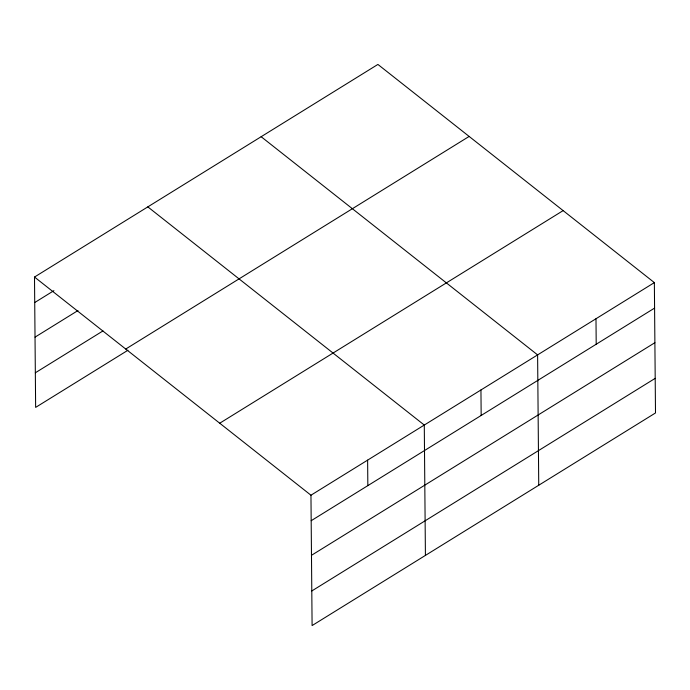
<?xml version="1.0" encoding="UTF-8"?>
<svg xmlns="http://www.w3.org/2000/svg" width="690" height="690" viewBox="0 0 690 690"><rect width="100%" height="100%" fill="white"/><g stroke="black" fill="none" stroke-linecap="round" stroke-linejoin="round"><path stroke-width="1.03" d="M34.5 277.044L377.904 64.429L654.361 282.607L655.5 412.956L312.096 625.571L310.957 495.213L34.5 277.044L35.639 407.393L127.943 350.244M34.724 302.539L53.915 290.654M35.026 337.143L77.979 310.543M35.337 372.79L102.965 330.924M125.735 349.037L469.14 136.43M219.731 423.22L563.135 210.605M310.957 495.213L654.361 282.607M311.181 520.709L654.586 308.094M311.483 555.312L654.888 342.697M311.794 590.968L655.198 378.353M261.148 136.715L537.605 354.893L538.743 485.243M147.824 206.879L424.281 425.057L425.42 555.407M595.988 318.745L596.203 344.241M480.947 389.971L481.163 415.466M367.623 460.135L367.839 485.631"/></g></svg>
